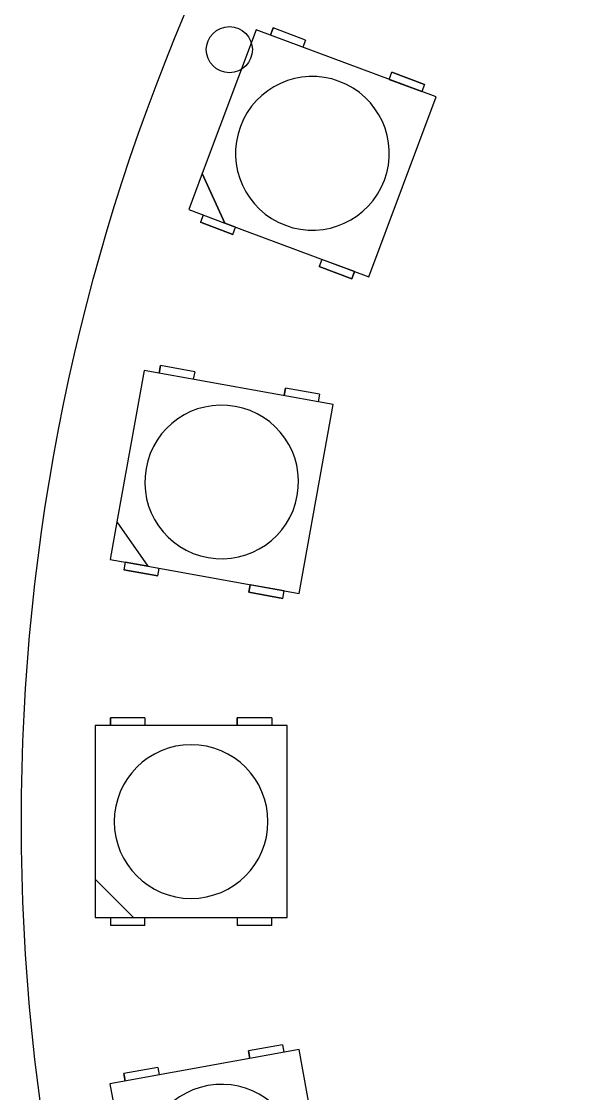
# Model space of a CAD drawing. Extents: x -54 to 54, y -54 to 54.
# Drawn here: x -53.91 to -39.63, y -7.08 to 20.83 of the extents above; entities that cross this region are included whole.
import ezdxf

# ---------------------------------------------------------------- set-up
doc = ezdxf.new("R2010")
doc.units = 0
doc.layers.get('0').update_dxf_attribs({"linetype": 'continuous'})

# ---------------------------------------------------------------- blocks, each defined once
blk = doc.blocks.new('PART__FEATURE245')
at = {"color": 0}
for p, q in [((-47.121, -5.807), (-48.007, -5.968)), ((-47.121, -5.807), (-47.085, -6.003)), ((-46.692, -5.932), (-51.611, -6.826)), ((-47.971, -6.164), (-48.007, -5.968)), ((-45.798, -10.851), (-46.692, -5.932)), ((-50.368, -6.397), (-51.253, -6.558)), ((-50.368, -6.397), (-51.253, -6.558)), ((-50.368, -6.397), (-50.332, -6.593)), ((-51.218, -6.754), (-51.253, -6.558)), ((-51.611, -6.826), (-50.896, -10.761)), ((-50.896, -10.761), (-50.717, -11.745)), ((-50.896, -10.761), (-49.733, -11.566)), ((-49.733, -11.566), (-50.896, -10.761)), ((-49.733, -11.566), (-45.798, -10.851)), ((-46.191, -10.923), (-47.077, -11.084)), ((-47.077, -11.084), (-47.041, -11.28)), ((-46.156, -11.12), (-47.041, -11.28)), ((-46.156, -11.12), (-46.191, -10.923)), ((-50.717, -11.745), (-49.733, -11.566)), ((-49.438, -11.513), (-50.324, -11.674)), ((-50.324, -11.674), (-50.288, -11.871)), ((-49.402, -11.71), (-50.288, -11.871)), ((-49.402, -11.71), (-49.438, -11.513))]:
    blk.add_line(p, q, dxfattribs=at)
for points in [[(-48.007, -5.968), (-47.998, -6.017), (-47.989, -6.066), (-47.98, -6.115), (-47.971, -6.164)], [(-51.253, -6.558), (-51.244, -6.607), (-51.236, -6.656), (-51.227, -6.705), (-51.218, -6.754)], [(-46.191, -10.923), (-46.182, -10.972), (-46.173, -11.021), (-46.165, -11.07), (-46.156, -11.12)], [(-49.438, -11.513), (-49.429, -11.562), (-49.42, -11.611), (-49.411, -11.66), (-49.402, -11.71)]]:
    blk.add_lwpolyline(points, dxfattribs=at)
for start, end in [(10.3, -169.7), (-169.7, 10.3)]:
    blk.add_arc((-48.705, -8.839), 2, start, end, dxfattribs=at)
blk = doc.blocks.new('PART__FEATURE247')
at = {"color": 0}
for p, q in [((-50.7, 2.7), (-51.6, 2.7)), ((-51.6, 2.5), (-51.6, 2.7)), ((-50.7, 2.7), (-50.7, 2.5)), ((-48.3, 2.5), (-48.3, 2.7)), ((-47.4, 2.7), (-48.3, 2.7)), ((-47.4, 2.7), (-47.4, 2.5)), ((-47, 2.5), (-52, 2.5)), ((-52, 2.5), (-52, -1.5)), ((-47, -2.5), (-47, 2.5)), ((-52, -1.5), (-52, -2.5)), ((-52, -1.5), (-51, -2.5)), ((-52, -2.5), (-51, -2.5)), ((-51.6, -2.5), (-51.6, -2.7)), ((-51, -2.5), (-47, -2.5)), ((-50.7, -2.7), (-50.7, -2.5)), ((-48.3, -2.5), (-48.3, -2.7)), ((-47.4, -2.7), (-47.4, -2.5)), ((-50.7, -2.7), (-51.6, -2.7)), ((-47.4, -2.7), (-48.3, -2.7))]:
    blk.add_line(p, q, dxfattribs=at)
for points in [[(-51.6, 2.7), (-51.6, 2.65), (-51.6, 2.6), (-51.6, 2.55), (-51.6, 2.5)], [(-48.3, 2.7), (-48.3, 2.65), (-48.3, 2.6), (-48.3, 2.55), (-48.3, 2.5)]]:
    blk.add_lwpolyline(points, dxfattribs=at)
for start, end in [(0, 180), (180, 0)]:
    blk.add_arc((-49.5, 0), 2, start, end, dxfattribs=at)
blk = doc.blocks.new('PART__FEATURE188')
at = {"color": 0}
for p, q in [((-47.435, 20.47), (-47.365, 20.658)), ((-46.522, 20.342), (-47.365, 20.658)), ((-47.81, 20.61), (-49.211, 16.864)), ((-43.126, 18.859), (-47.81, 20.61)), ((-46.522, 20.342), (-46.592, 20.155)), ((-44.344, 19.314), (-44.274, 19.502)), ((-44.344, 19.314), (-43.501, 18.999)), ((-43.431, 19.187), (-44.274, 19.502)), ((-44.274, 19.502), (-43.431, 19.187)), ((-43.431, 19.187), (-43.501, 18.999)), ((-44.877, 14.176), (-43.126, 18.859)), ((-49.211, 16.864), (-49.561, 15.927)), ((-49.211, 16.864), (-48.624, 15.577)), ((-48.624, 15.577), (-49.211, 16.864)), ((-49.561, 15.927), (-48.624, 15.577)), ((-49.186, 15.787), (-49.256, 15.599)), ((-48.413, 15.284), (-49.256, 15.599)), ((-49.256, 15.599), (-48.413, 15.284)), ((-48.624, 15.577), (-44.877, 14.176)), ((-48.343, 15.472), (-48.624, 15.577)), ((-48.413, 15.284), (-48.343, 15.472)), ((-46.095, 14.631), (-46.165, 14.444)), ((-45.252, 14.316), (-46.095, 14.631)), ((-45.322, 14.129), (-46.165, 14.444)), ((-46.165, 14.444), (-45.322, 14.129)), ((-45.322, 14.129), (-45.252, 14.316))]:
    blk.add_line(p, q, dxfattribs=at)
for points in [[(-47.365, 20.658), (-47.383, 20.611), (-47.4, 20.564), (-47.418, 20.517), (-47.435, 20.47)], [(-45.252, 14.316), (-45.27, 14.269), (-45.287, 14.222), (-45.305, 14.175), (-45.322, 14.129)]]:
    blk.add_lwpolyline(points, dxfattribs=at)
for start, end in [(-20.5, 159.5), (159.5, -20.5)]:
    blk.add_arc((-46.344, 17.393), 2, start, end, dxfattribs=at)
blk = doc.blocks.new('PART__FEATURE089')
at = {"color": 0}
for p, q in [((-50.722, 11.742), (-51.431, 7.805)), ((-45.801, 10.856), (-50.722, 11.742)), ((-50.329, 11.671), (-50.293, 11.868)), ((-49.407, 11.708), (-50.293, 11.868)), ((-49.407, 11.708), (-49.443, 11.512)), ((-47.081, 11.087), (-47.045, 11.283)), ((-46.16, 11.124), (-47.045, 11.283)), ((-46.16, 11.124), (-46.195, 10.927)), ((-46.687, 5.935), (-45.801, 10.856)), ((-51.431, 7.805), (-51.608, 6.821)), ((-51.431, 7.805), (-50.624, 6.644)), ((-51.608, 6.821), (-50.624, 6.644)), ((-51.214, 6.75), (-51.249, 6.553)), ((-50.624, 6.644), (-51.214, 6.75)), ((-50.364, 6.394), (-51.249, 6.553)), ((-51.249, 6.553), (-50.364, 6.394)), ((-50.624, 6.644), (-46.687, 5.935)), ((-50.364, 6.394), (-50.328, 6.591)), ((-47.966, 6.166), (-48.002, 5.969)), ((-47.08, 6.006), (-47.966, 6.166)), ((-47.116, 5.809), (-48.002, 5.969)), ((-48.002, 5.969), (-47.116, 5.809)), ((-47.116, 5.809), (-47.08, 6.006))]:
    blk.add_line(p, q, dxfattribs=at)
for points in [[(-50.293, 11.868), (-50.302, 11.819), (-50.311, 11.769), (-50.32, 11.72), (-50.329, 11.671)], [(-47.045, 11.283), (-47.054, 11.234), (-47.063, 11.185), (-47.072, 11.136), (-47.081, 11.087)], [(-48.002, 5.969), (-47.993, 6.018), (-47.984, 6.067), (-47.975, 6.116), (-47.966, 6.166)]]:
    blk.add_lwpolyline(points, dxfattribs=at)
for start, end in [(-10.2, 169.8), (169.8, -10.2)]:
    blk.add_arc((-48.705, 8.839), 2, start, end, dxfattribs=at)
blk = doc.blocks.new('PART__FEATURE')
at = {"color": 0}
for centre, radius in [((0, 0), 53.914), ((-48.504, 20.091), 0.6)]:
    blk.add_circle(centre, radius, dxfattribs=at)

msp = doc.modelspace()

# ---------------------------------------------------------------- block references
at = {"color": 0}
for name in ['PART__FEATURE', 'PART__FEATURE188', 'PART__FEATURE089', 'PART__FEATURE247', 'PART__FEATURE245']:
    msp.add_blockref(name, (0, 0), dxfattribs=at)

doc.saveas('drawing.dxf')
